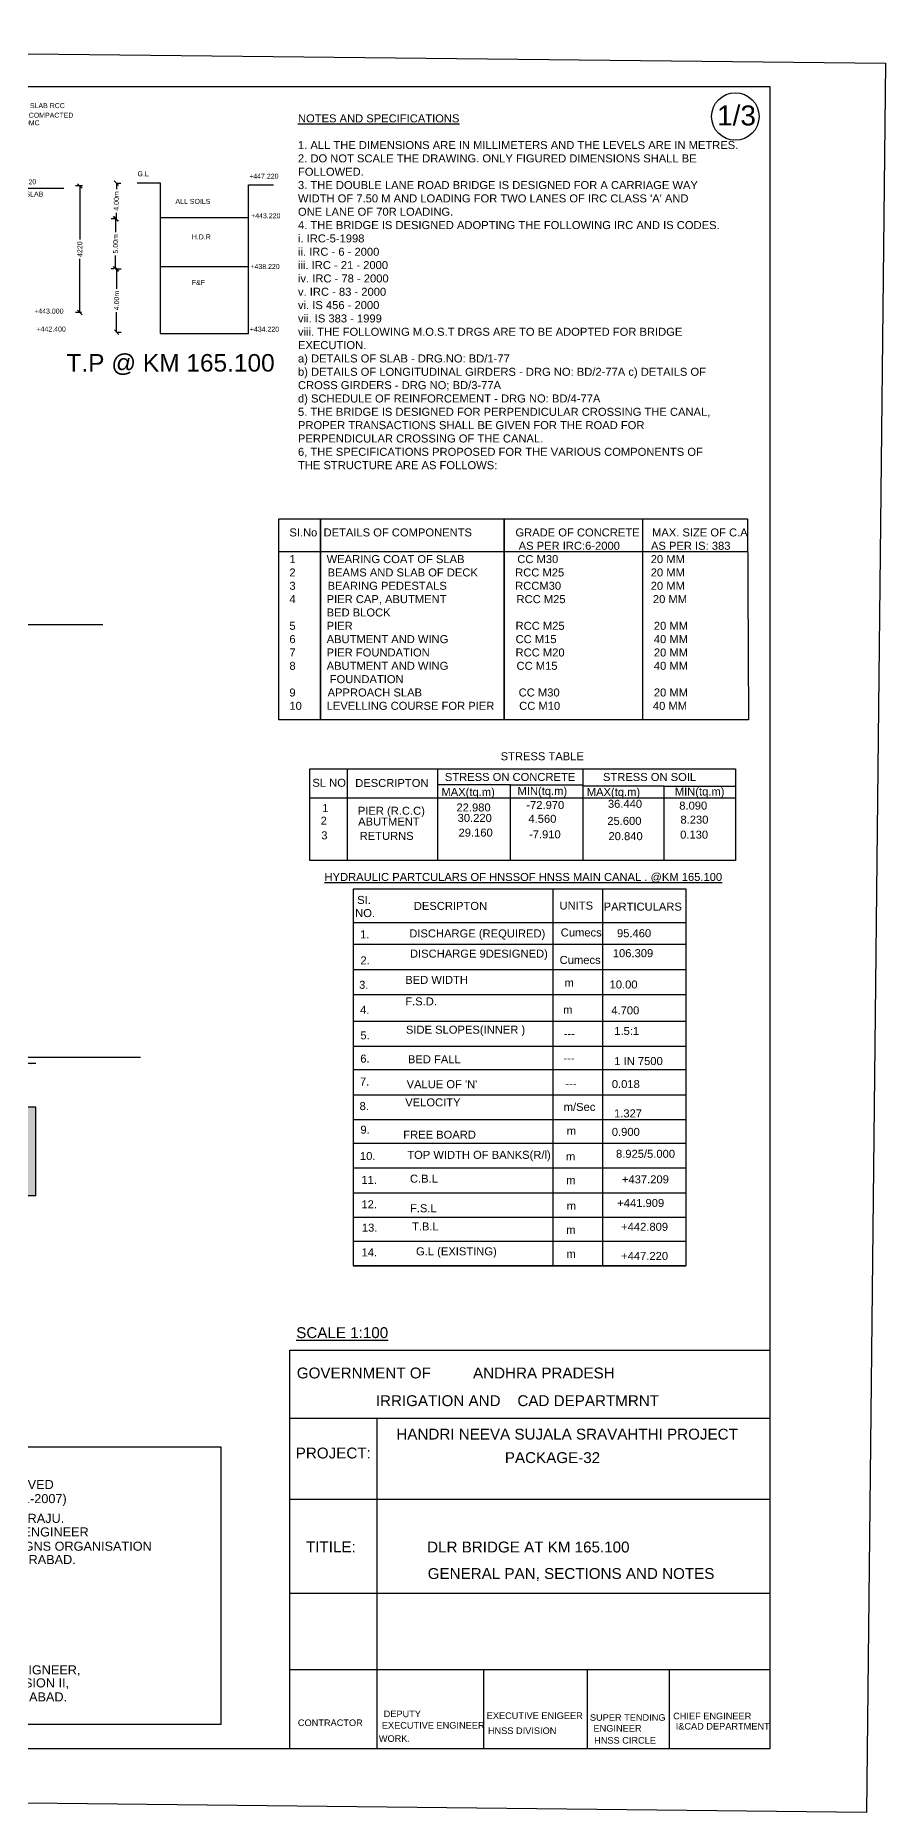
# Model space of a CAD drawing. Header units: metres. Extents: x 244 to 346, y 75 to 149.
# Drawn here: x 311.6 to 345.6, y 75.1 to 146.2 of the extents above; entities that cross this region are included whole.
import ezdxf

# ---------------------------------------------------------------- set-up
doc = ezdxf.new("R2010")
doc.units = ezdxf.units.M
doc.header["$MEASUREMENT"] = 0
doc.layers.add('DRAWING', color=7, linetype='Continuous')
doc.styles.get("Standard").update_dxf_attribs({"font": 'ARIAL_1.TTF', "height": 0.2})
doc.dimstyles.get("Standard").update_dxf_attribs({"dimtxt": 0.2, "dimasz": 0.18, "dimexe": 0.18, "dimexo": 0.0625, "dimgap": 0.09, "dimtad": 0, "dimdec": 4, "dimzin": 0, "dimdsep": 46, "dimtxsty": 'Standard', "dimblk": 'OBLIQUE', "dimcen": 0.09, "dimclrt": 256, "dimadec": 0, "dimazin": 0, "dimtfac": 1, "dimtdec": 4, "dimtofl": 0, "dimtmove": 0, "dimatfit": 3, "dimfxl": 0, "dimtolj": 1, "dimtzin": 0, "dimarcsym": 0})
picture_1 = doc.add_image_def('image1.jpg', size_in_pixel=(6726, 4650))

# ---------------------------------------------------------------- blocks, each defined once
blk = doc.blocks.new('_Oblique')
at = {"color": 0, "linetype": 'ByBlock', "lineweight": -2}
blk.add_line((-0.5, -0.5), (0.5, 0.5), dxfattribs=at)
blk = doc.blocks.new('*D199')
at = {"layer": 'Defpoints', "color": 0}
for p in [(313.358, 140.185), (313.529, 140.185), (313.483, 135.126)]:
    blk.add_point(p, dxfattribs=at)
at = {"layer": 'DRAWING', "color": 0, "lineweight": -2}
for p, q in [((313.466, 140.185), (313.178, 140.185)), ((313.358, 140.185), (313.358, 138.048)), ((313.358, 135.126), (313.358, 137.263)), ((313.421, 135.126), (313.178, 135.126))]:
    blk.add_line(p, q, dxfattribs=at)
at = {"layer": 'DRAWING', "color": 0, "lineweight": -2, "xscale": 0.18, "yscale": 0.18, "zscale": 0.18}
for p, rotation in [((313.358, 140.185), 90), ((313.358, 135.126), 270)]:
    blk.add_blockref('_Oblique', p, dxfattribs=dict(at, rotation=rotation))
at = {"layer": 'DRAWING', "insert": (313.358, 137.655), "char_height": 0.2, "attachment_point": 5, "rotation": 90}
blk.add_mtext('\\A1;4220', dxfattribs=at)
blk = doc.blocks.new('*D200')
at = {"layer": 'Defpoints', "color": 0}
for p in [(314.771, 140.297), (314.818, 138.866), (314.841, 138.866)]:
    blk.add_point(p, dxfattribs=at)
at = {"layer": 'DRAWING', "color": 0, "lineweight": -2}
for p, q in [((314.818, 140.297), (314.818, 140.049)), ((314.834, 140.297), (314.998, 140.297)), ((314.779, 138.866), (314.638, 138.866)), ((314.818, 138.866), (314.818, 139.114))]:
    blk.add_line(p, q, dxfattribs=at)
at = {"layer": 'DRAWING', "color": 0, "lineweight": -2, "xscale": 0.18, "yscale": 0.18, "zscale": 0.18}
for p, rotation in [((314.818, 140.297), 90), ((314.818, 138.866), 270)]:
    blk.add_blockref('_Oblique', p, dxfattribs=dict(at, rotation=rotation))
at = {"layer": 'DRAWING', "insert": (314.818, 139.582), "char_height": 0.2, "attachment_point": 5, "rotation": 90}
blk.add_mtext('\\A1;4.00m', dxfattribs=at)
blk = doc.blocks.new('*D201')
at = {"layer": 'Defpoints', "color": 0}
for p in [(314.818, 138.866), (314.787, 136.869), (314.787, 136.869)]:
    blk.add_point(p, dxfattribs=at)
at = {"layer": 'DRAWING', "color": 0, "lineweight": -2}
for p, q in [((314.756, 138.866), (314.607, 138.866)), ((314.787, 138.866), (314.787, 138.331)), ((314.787, 136.869), (314.787, 137.404)), ((314.724, 136.869), (314.607, 136.869))]:
    blk.add_line(p, q, dxfattribs=at)
at = {"layer": 'DRAWING', "color": 0, "lineweight": -2, "xscale": 0.18, "yscale": 0.18, "zscale": 0.18}
for p, rotation in [((314.787, 138.866), 90), ((314.787, 136.869), 270)]:
    blk.add_blockref('_Oblique', p, dxfattribs=dict(at, rotation=rotation))
at = {"layer": 'DRAWING', "insert": (314.787, 137.868), "char_height": 0.2, "attachment_point": 5, "rotation": 90}
blk.add_mtext('\\A1;5.00m', dxfattribs=at)
blk = doc.blocks.new('*D202')
at = {"layer": 'Defpoints', "color": 0}
for p in [(314.787, 136.869), (314.802, 134.335), (314.83, 134.335)]:
    blk.add_point(p, dxfattribs=at)
at = {"layer": 'DRAWING', "color": 0, "lineweight": -2}
for p, q in [((314.83, 136.869), (314.83, 136.07)), ((314.849, 136.869), (315.01, 136.869)), ((314.83, 134.335), (314.83, 135.134)), ((314.864, 134.335), (315.01, 134.335))]:
    blk.add_line(p, q, dxfattribs=at)
at = {"layer": 'DRAWING', "color": 0, "lineweight": -2, "xscale": 0.18, "yscale": 0.18, "zscale": 0.18}
for p, rotation in [((314.83, 136.869), 90), ((314.83, 134.335), 270)]:
    blk.add_blockref('_Oblique', p, dxfattribs=dict(at, rotation=rotation))
at = {"layer": 'DRAWING', "insert": (314.83, 135.602), "char_height": 0.2, "attachment_point": 5, "rotation": 90}
blk.add_mtext('\\A1;4.00m', dxfattribs=at)

msp = doc.modelspace()

# ---------------------------------------------------------------- hatches: boundary and pattern name
at = {"layer": 'DRAWING'}
h = msp.add_hatch(dxfattribs=at)
h.set_pattern_fill('AR-CONC', color=256, scale=0.05, style=0)
h.set_pattern_definition([(130, (563.50308, 0), (-0.3586301, -0.03137607), [0.0375, -0.4125]), (185, (563.5031, 0), (0.06937567, 0.37609607), [0.03, -0.33]), (79.5486, (563.4732, -0.0026), (-0.2892547, 0.34471977), [0.0318701, -0.35057106]), (133.8158, (563.5031, 0.1), (-0.5336205, -0.0827595), [0.05625, -0.61875]), (83.3644, (563.4586, 0.0931), (-0.4673314, 0.4870589), [0.0478051, -0.5258565]), (188.8158, (563.5031, 0.1), (-0.467331, 0.4870593), [0.045, -0.495]), (159, (563.45308, 0.075), (-0.29845353, -0.20130945), [0.0375, -0.4125]), (214, (563.4531, 0.075), (-0.12165767, 0.362575), [0.03, -0.33]), (108.5486, (563.4282, 0.05822), (-0.4201113, 0.16126525), [0.0318701, -0.35057106]), (142.5, (563.50308, 0), (-0.00607993, 0.166446927), [0, -0.326, 0, -0.335, 0, -0.33125]), (172.5, (563.50308, 0), (-0.13153477, 0.19720586), [0, -0.191, 0, -0.3185, 0, -0.12625]), (212.5, (563.61458, 0), (-0.26691122, -0.011277436), [0, -0.125, 0, -0.39, 0, -0.5175]), (222.5, (563.66458, 0), (-0.29159308, 0.0500525), [0, -0.1625, 0, -0.259, 0, -0.3675])])
h.paths.add_polyline_path([(301.82912, 105.3457), (303.93382, 105.3457), (303.93382, 105.33636), (303.93382, 100.88402), (301.82912, 100.88402)])
h.paths.add_polyline_path([(303.93382, 105.33636), (303.93382, 105.3457), (304.64186, 105.3457), (304.64186, 100.88402), (303.93382, 100.88402)])
h.paths.add_polyline_path([(304.64186, 105.3457), (305.22113, 105.3457), (305.20495, 100.88402), (304.64186, 100.88402)])
h.paths.add_polyline_path([(305.22113, 105.3457), (306.52426, 105.3457), (306.52426, 102.82682), (308.78415, 102.82682), (308.78415, 100.88402), (305.20495, 100.88402)])
h.paths.add_polyline_path([(306.52426, 105.3457), (307.03656, 105.3457), (307.03656, 103.33814), (308.78415, 103.33814), (308.78415, 102.82682), (306.52426, 102.82682)])
h.paths.add_polyline_path([(308.78415, 103.33814), (309.34875, 103.33814), (309.34875, 102.82682), (308.78415, 102.82682)], flags=17)
h.paths.add_polyline_path([(308.78415, 102.82682), (309.34875, 102.82682), (309.34875, 100.88402), (308.78415, 100.88402)], flags=17)
h.paths.add_polyline_path([(309.34875, 103.33814), (311.59871, 103.33814), (311.59871, 99.81213), (301.82912, 99.81213), (301.82912, 100.31397), (304.64186, 100.31397), (311.1468, 100.29038), (311.1468, 102.82682), (309.34875, 102.82682)])

# ---------------------------------------------------------------- linework, layer by layer
for points in [[(247.31828, 144.15596), (340.94836, 144.15596), (340.94836, 77.67282), (247.31828, 77.67282)], [(321.31154, 126.86771), (340.06615, 126.86771), (340.10696, 118.83108), (321.31154, 118.83108)], [(321.31154, 126.86771), (322.98482, 126.86771), (322.98482, 118.83108), (321.31154, 118.83108)], [(321.31154, 126.86771), (340.06615, 126.86771), (340.06615, 125.55473), (321.31154, 125.55473)], [(322.98482, 126.86771), (330.32927, 126.86771), (330.32927, 118.83108), (322.98482, 118.83108)], [(330.32927, 126.86771), (335.85879, 126.86771), (335.85879, 118.83108), (330.32927, 118.83108)], [(322.5505, 116.86857), (339.57932, 116.86857), (339.57932, 113.2123), (322.5505, 113.2123)], [(324.06835, 116.86857), (327.66158, 116.86857), (327.66158, 113.2123), (324.06835, 113.2123)], [(330.5863, 116.23503), (327.66158, 116.23503), (327.66158, 115.71048), (330.5863, 115.71048)], [(330.5863, 116.23503), (333.47521, 116.23503), (333.47521, 113.2123), (330.5863, 113.2123)], [(336.7244, 116.17648), (339.57932, 116.17648), (339.57932, 113.2123), (336.7244, 113.2123)], [(322.5505, 115.71048), (339.57932, 115.71048), (339.57932, 113.2123), (322.5505, 113.2123)], [(324.30243, 112.06702), (337.5965, 112.06702), (337.59593, 96.99039), (324.30243, 96.99039)], [(321.75403, 93.62682), (340.94836, 93.62682), (340.94836, 77.67282), (321.75403, 77.67282)], [(303.44407, 89.7567), (318.99906, 89.7567), (318.99906, 78.65133), (303.44407, 78.65133)]]:
    msp.add_lwpolyline(points, close=True, dxfattribs=at)
for points in [[(248.73429, 140.09068), (312.71917, 140.09068)], [(315.64689, 140.31318), (316.56603, 140.31318), (316.56603, 134.28524), (320.10419, 134.28524), (320.10419, 140.22834), (321.10486, 140.22834)], [(316.56603, 138.91866), (320.10419, 138.91866)], [(316.56603, 136.96536), (320.10419, 136.96536)], [(281.75154, 122.65469), (291.27737, 122.65469), (291.27737, 121.99029), (291.71938, 123.21281), (291.71938, 122.644), (314.27282, 122.644)], [(336.7244, 116.17648), (333.48931, 116.17648), (333.48931, 116.86857), (336.7244, 116.86857)], [(332.2703, 112.05608), (332.2703, 96.99039)], [(334.26172, 112.05608), (334.26172, 96.99039)], [(324.29339, 110.72455), (337.59593, 110.72455)], [(324.29339, 109.85834), (337.59593, 109.85834)], [(324.29339, 108.84776), (337.59593, 108.84776)], [(324.29339, 107.85162), (337.59593, 107.85162)], [(324.29339, 106.78329), (337.59593, 106.78329)], [(281.75154, 105.3457), (315.78225, 105.3457)], [(301.82912, 100.31397), (301.82912, 99.81213), (311.59871, 99.81213), (311.59871, 103.33814), (307.03656, 103.33814), (307.03656, 105.3457)], [(324.29339, 105.78113), (337.59593, 105.78113)], [(324.29339, 104.84274), (337.59593, 104.84274)], [(324.29339, 103.83216), (337.59593, 103.83216)], [(324.29339, 102.84419), (337.59593, 102.84419)], [(324.29339, 101.90579), (337.59593, 101.90579)], [(324.29339, 100.91721), (337.59593, 100.91721)], [(324.29339, 99.92107), (337.59593, 99.92107)], [(324.29339, 98.93937), (337.59593, 98.93937)], [(324.29339, 97.98653), (337.59593, 97.98653)], [(324.29339, 96.99039), (337.59593, 96.99039)], [(321.75403, 90.89751), (340.94836, 90.89751)], [(325.23365, 90.89751), (325.23365, 77.67282)], [(321.77812, 87.65932), (340.97246, 87.65932)], [(321.77812, 83.90686), (340.97246, 83.90686)], [(321.77812, 80.85414), (340.97246, 80.85414)], [(329.49867, 80.85414), (329.49867, 77.67703)], [(333.64248, 80.84993), (333.64248, 77.67282)], [(336.92894, 80.84993), (336.92894, 77.67282)]]:
    msp.add_lwpolyline(points, dxfattribs=at)
msp.add_circle((339.57587, 142.96142), 0.9502, dxfattribs=at)

# ---------------------------------------------------------------- texts
for s, height, p in [('150 THICK APPROACH SLAB RCC', 0.2, (308.25629, 143.29662)), ('M30 COVE 225 THICK COMPACTED ', 0.2, (308.36266, 142.91349)), ('GRAVEL BASE AT OMC ', 0.2, (308.62863, 142.61075)), ('G.L ', 0.2, (315.66387, 140.57013)), ('GL +447.220', 0.2, (309.99172, 140.24998)), ('+447.220', 0.2, (320.13092, 140.47419)), ('APPROACH SLAB', 0.2, (309.53664, 139.7595)), ('ALL SOILS', 0.2, (317.18171, 139.46674)), ('+443.220', 0.2, (320.20777, 138.89105)), ('H.D.R', 0.2, (317.83495, 138.04671)), ('+438.220', 0.2, (320.17957, 136.863)), ('F&F', 0.2, (317.83557, 136.22016)), ('+443.000', 0.2, (311.5317, 135.07835)), ('+442.400', 0.2, (311.62349, 134.3596)), ('+434.220', 0.2, (320.1552, 134.35533)), ('T.P @ KM 165.100', 0.7, (312.82214, 132.76086)), ('STRESS TABLE', 0.32, (330.18828, 117.21465)), ('STRESS ON CONCRETE', 0.32, (327.95622, 116.38759)), ('STRESS ON SOIL', 0.32, (334.28083, 116.38631)), ('SL NO', 0.32, (322.65851, 116.15468)), ('DESCRIPTON', 0.32, (324.37164, 116.14603)), ('MAX(tq.m)', 0.32, (327.81932, 115.78696)), ('MAX(tq.m)', 0.32, (333.63295, 115.78696)), ('1', 0.32, (323.05056, 115.14369)), ('PIER (R.C.C)', 0.32, (324.47694, 115.03595)), ('22.980', 0.32, (328.42046, 115.16764)), ('-72.970', 0.32, (331.21538, 115.2652)), ('36.440', 0.32, (334.4774, 115.31304)), ('8.090', 0.32, (337.33147, 115.2417)), ('2', 0.32, (322.99004, 114.63839)), ('ABUTMENT', 0.32, (324.48893, 114.60497)), ('30.220', 0.32, (328.4684, 114.74863)), ('29.160', 0.32, (328.50436, 114.16202)), ('4.560', 0.32, (331.29929, 114.71451)), ('-7.910', 0.32, (331.32326, 114.09198)), ('25.600', 0.32, (334.45343, 114.63066)), ('8.230', 0.32, (337.37941, 114.67903)), ('3', 0.32, (323.01401, 114.05178)), ('RETURNS', 0.32, (324.54886, 114.03033)), ('20.840', 0.32, (334.50137, 114.02011)), ('0.130', 0.32, (337.36743, 114.08045)), ('%%UHYDRAULIC PARTCULARS OF HNSSOF HNSS MAIN CANAL . @KM 165.100', 0.32, (323.14422, 112.38744)), ('SI.', 0.32, (324.45059, 111.46943)), ('NO.', 0.32, (324.36874, 110.94295)), ('DESCRIPTON', 0.32, (326.71593, 111.22971)), ('UNITS ', 0.32, (332.54351, 111.24325)), ('PARTICULARS ', 0.32, (334.30662, 111.20184)), ('1.', 0.32, (324.56628, 110.09184)), ('DISCHARGE (REQUIRED)', 0.32, (326.53481, 110.12944)), ('Cumecs', 0.32, (332.59165, 110.16762)), ('95.460', 0.32, (334.84113, 110.13805)), ('DISCHARGE 9DESIGNED)', 0.32, (326.56175, 109.32195)), ('106.309', 0.32, (334.67341, 109.3398)), ('2.', 0.32, (324.57922, 109.05103)), ('Cumecs', 0.32, (332.54825, 109.06941)), ('3.', 0.32, (324.52745, 108.07487)), ('BED WIDTH', 0.32, (326.37313, 108.27222)), ('m', 0.32, (332.74411, 108.15864)), ('10.00', 0.32, (334.54515, 108.08821)), ('4.', 0.32, (324.56627, 107.07414)), ('F.S.D.', 0.32, (326.37313, 107.4109)), ('m', 0.32, (332.68718, 107.07805)), ('4.700', 0.32, (334.61421, 107.05343)), ('SIDE SLOPES(INNER )', 0.32, (326.40007, 106.28042)), ('5.', 0.32, (324.57922, 106.05272)), ('---', 0.32, (332.71341, 106.12162)), ('1.5:1', 0.32, (334.73289, 106.22823)), ('6.', 0.32, (324.57297, 105.12311)), ('BED FALL', 0.32, (326.48091, 105.0961)), ('---', 0.32, (332.69706, 105.14348)), ('1 IN 7500', 0.32, (334.73289, 105.02592)), ('7.', 0.32, (324.56003, 104.20513)), ("VALUE OF 'N'", 0.32, (326.42702, 104.1002)), ('---', 0.32, (332.77528, 104.1167)), ('0.018', 0.32, (334.63423, 104.10512)), ('8.', 0.32, (324.54709, 103.2225)), ('VELOCITY', 0.32, (326.37313, 103.37347)), ('m/Sec', 0.32, (332.70956, 103.19065)), ('1.327', 0.32, (334.72302, 102.93238)), ('9.', 0.32, (324.57947, 102.28129)), ('FREE BOARD ', 0.32, (326.29229, 102.08149)), ('m', 0.32, (332.83023, 102.23647)), ('0.900', 0.32, (334.63423, 102.19325)), ('8.925/5.000', 0.32, (334.80195, 101.31615)), ('10.', 0.32, (324.56005, 101.22755)), ('TOP WIDTH OF BANKS(R/l)', 0.32, (326.45397, 101.274)), ('m', 0.32, (332.80006, 101.21198)), ('11.', 0.32, (324.61857, 100.27275)), ('C.B.L', 0.32, (326.56171, 100.32205)), ('m', 0.32, (332.81028, 100.26123)), ('+437.209', 0.32, (335.03902, 100.29515)), ('12.', 0.32, (324.61857, 99.29658)), ('+441.909', 0.32, (334.85157, 99.34907)), ('F.S.L', 0.32, (326.56171, 99.13774)), ('m', 0.32, (332.83039, 99.23674)), ('13.', 0.32, (324.63797, 98.36293)), ('T.B.L', 0.32, (326.64255, 98.411)), ('m', 0.32, (332.81028, 98.27251)), ('+442.809', 0.32, (335.00771, 98.39664)), ('14.', 0.32, (324.62503, 97.37384)), ('G.L (EXISTING)', 0.32, (326.80423, 97.4151)), ('m', 0.32, (332.82051, 97.31447)), ('+447.220', 0.32, (335.00771, 97.23083)), ('%%USCALE 1:100', 0.4344933, (322.01222, 94.10666)), ('GOVERNMENT OF          ANDHRA PRADESH ', 0.4344933, (322.03632, 92.49271)), ('IRRIGATION AND    CAD DEPARTMRNT ', 0.4344933, (325.19399, 91.38463)), ('HANDRI NEEVA SUJALA SRAVAHTHI PROJECT', 0.4344933, (326.01741, 90.04765)), ('PROJECT:', 0.434493, (321.99312, 89.29152)), (' PACKAGE-32', 0.4344933, (330.18745, 89.10818)), ('APPROVED ', 0.362777, (309.49806, 88.0687)), (' Sd/-(30-11-2007)', 0.362777, (308.83151, 87.504)), (' I.S.N.RAJU.', 0.362777, (309.86101, 86.71615)), ('CHIEF ENGINEER ', 0.362777, (309.40478, 86.17104)), ('CENTRAL DESIGNS ORGANISATION', 0.362777, (307.42058, 85.60167)), ('HYDERABAD.', 0.362777, (309.89967, 85.06609)), ('TITILE:', 0.434493, (322.40176, 85.54304)), ('DLR BRIDGE AT KM 165.100', 0.4344933, (327.24697, 85.53224)), ('GENERAL PAN, SECTIONS AND NOTES ', 0.4344933, (327.27107, 84.47233)), ('EXECUTIVE ENIGNEER,', 0.362777, (307.58203, 80.65507)), ('CANALS DIVISION II,', 0.362777, (307.96997, 80.13498)), ('CDO HYDERABAD.', 0.362777, (308.28643, 79.57418)), ('DEPUTY ', 0.263353, (325.50856, 78.94559)), ('EXECUTIVE ENIGEER', 0.2633531, (329.63021, 78.87332)), ('SUPER TENDING ', 0.2633531, (333.75747, 78.80105)), ('CHIEF ENGINEER', 0.2633531, (337.08578, 78.85991)), ('CONTRACTOR ', 0.2633531, (322.07855, 78.59041)), ('WORK.', 0.263353, (325.31573, 77.95794)), ('EXECUTIVE ENGINEER ', 0.2633531, (325.43625, 78.4879)), ('HNSS DIVISION', 0.2633531, (329.67842, 78.2711)), ('ENGINEER', 0.263353, (333.9021, 78.36745)), ('I&CAD DEPARTMENT', 0.2633531, (337.18845, 78.44975)), ('HNSS CIRCLE ', 0.2633531, (333.9262, 77.88568))]:
    msp.add_text(s, height=height, dxfattribs=at).set_placement(p)
at = {"layer": 'DRAWING', "attachment_point": 1}
for s, insert, char_height, width in [("{\\LNOTES AND SPECIFICATIONS  \\P}\\P1. ALL THE DIMENSIONS ARE IN MILLIMETERS AND THE LEVELS ARE IN METRES. \\P2. DO NOT SCALE THE DRAWING. ONLY FIGURED DIMENSIONS SHALL BE FOLLOWED. \\P3. THE DOUBLE LANE ROAD BRIDGE IS DESIGNED FOR A CARRIAGE WAY WIDTH OF 7.50 M AND LOADING FOR TWO LANES OF IRC CLASS 'A' AND ONE LANE OF 70R LOADING. \\P4. THE BRIDGE IS DESIGNED ADOPTING THE FOLLOWING IRC AND IS CODES. \\Pi. IRC-5-1998 \\Pii. IRC - 6 - 2000 \\Piii. IRC - 21 - 2000 \\Piv. IRC - 78 - 2000 \\Pv. IRC - 83 - 2000 \\Pvi. IS 456 - 2000 \\Pvii. IS 383 - 1999 \\Pviii. THE FOLLOWING M.O.S.T DRGS ARE TO BE ADOPTED FOR BRIDGE EXECUTION. \\Pa) DETAILS OF SLAB - DRG.NO: BD/1-77 \\Pb) DETAILS OF LONGITUDINAL GIRDERS - DRG NO: BD/2-77A c) DETAILS OF CROSS GIRDERS - DRG NO; BD/3-77A \\Pd) SCHEDULE OF REINFORCEMENT - DRG NO: BD/4-77A \\P5. THE BRIDGE IS DESIGNED FOR PERPENDICULAR CROSSING THE CANAL, PROPER TRANSACTIONS SHALL BE GIVEN FOR THE ROAD FOR PERPENDICULAR CROSSING OF THE CANAL. \\P6, THE SPECIFICATIONS PROPOSED FOR THE VARIOUS COMPONENTS OF THE STRUCTURE ARE AS FOLLOWS:\\P ", (322.08212, 143.04645), 0.32, 16.621037), ('1/3', (338.84479, 143.40327), 0.8, 0.604346), ('SI.No  DETAILS OF COMPONENTS              GRADE OF CONCRETE    MAX. SIZE OF C.A    \\P     ^I^I^I^I^I^I            AS PER IRC:6-2000          AS PER IS: 383\\P1          WEARING COAT OF SLAB                 CC M30 ^I^I^I   20 MM \\P2 ^I  BEAMS AND SLAB OF DECK            RCC M25 ^I^I^I   20 MM \\P3 ^I  BEARING PEDESTALS                      RCCM30 ^I^I^I   20 MM \\P4          PIER CAP, ABUTMENT  ^I^I RCC M25 ^I^I              20 MM \\P            BED BLOCK\\P5          PIER ^I^I^I^I           RCC M25 ^I^I^I    20 MM \\P6          ABUTMENT AND WING ^I           CC M15 ^I^I^I    40 MM \\P7          PIER FOUNDATION ^I^I           RCC M20 ^I^I^I    20 MM \\P8          ABUTMENT AND WING ^I^I CC M15 ^I^I^I    40 MM \\P             FOUNDATION\\P9 ^I  APPROACH SLAB ^I^I            CC M30 ^I^I^I    20 MM \\P10        LEVELLING COURSE FOR PIER        CC M10^I^I              40 MM ', (321.73853, 126.48669), 0.32, 18.3350963), ('MIN(tq.m)', (330.86398, 116.14729), 0.32, 2.1908759), ('MIN(tq.m)', (337.15296, 116.12432), 0.32, 2.1908759)]:
    msp.add_mtext(s, dxfattribs=dict(at, insert=insert, char_height=char_height, width=width))

# ---------------------------------------------------------------- dimensions: what is measured, and where the dimension line sits
at = {"layer": 'DRAWING'}
for base, p1, p2, text, picture, middle in [((313.35827, 140.18524), (313.48339, 135.12572), (313.52852, 140.18524), '4220', '*D199', (313.35827, 137.65548)), ((314.78697, 136.86898), (314.81844, 138.86623), (314.78697, 136.86898), '5.00m', '*D201', (314.78697, 137.86761)), ((314.83036, 134.33505), (314.78697, 136.86898), (314.80177, 134.33505), '4.00m', '*D202', (314.83036, 135.60202))]:
    dim = msp.add_linear_dim(base=base, p1=p1, p2=p2, angle=90, text=text, dimstyle='Standard', dxfattribs=at)
    dim.commit()
    dim.dimension.update_dxf_attribs({"geometry": picture, "text_midpoint": middle})
dim = msp.add_linear_dim(base=(314.81844, 138.86623), p1=(314.77103, 140.29731), p2=(314.84102, 138.86623), angle=90, text='4.00m', dimstyle='Standard', dxfattribs=at)
dim.commit()
dim.dimension.update_dxf_attribs({"geometry": '*D200', "text_midpoint": (314.81844, 139.58177), "text_rotation": 90})

# ---------------------------------------------------------------- pictures from other files: only their frames are drawn
image = msp.add_image(picture_1, insert=(243.62118, 76.23935), size_in_units=(101.19975, 69.96415), rotation=-0.6257928, dxfattribs=dict(fade=30))
image.dxf.flags = 7

# ---------------------------------------------------------------- leaders
msp.add_leader([(311.59865, 105.08943), (309.4584, 105.08943)], dimstyle='Standard', override={"dimgap": 0.09, "dimtad": 0}, dxfattribs=at)

doc.saveas('drawing.dxf')
